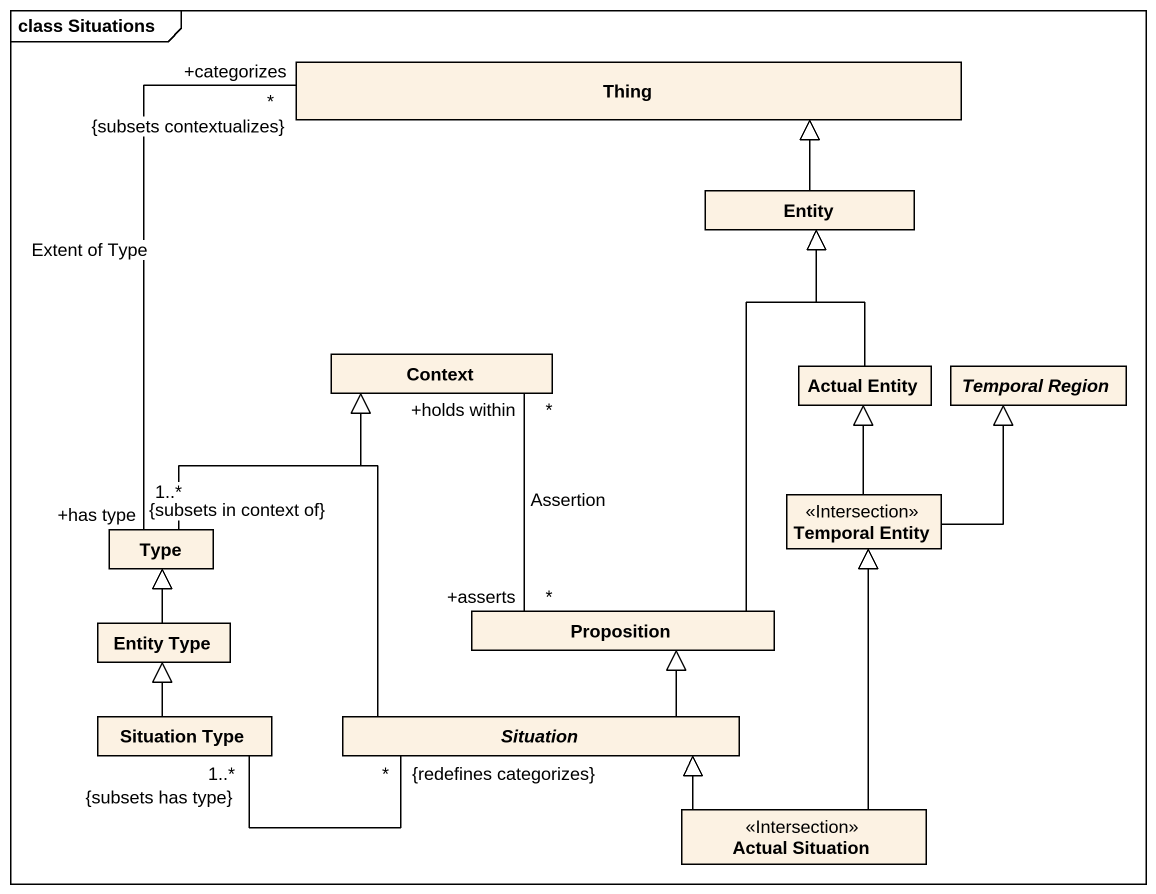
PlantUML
@startuml
mainframe class Situations
hide circle
hide empty members
class Thing
class "Entity" as Entity_
class Context
class "Actual Entity" as Actual_Entity
abstract class "Temporal Region" as Temporal_Region
class Type
class "Temporal Entity" as Temporal_Entity <<Intersection>>
class "Entity Type" as Entity_Type
class Proposition
class "Situation Type" as Situation_Type
abstract class Situation
class "Actual Situation" as Actual_Situation <<Intersection>>
Entity_ -up-|> Thing
Context "+holds within\n*" -- "+asserts\n*" Proposition : Assertion
Actual_Entity -up-|> Entity_
Type "+has type\n1..*\n{subsets in context of}" -up- "+categorizes\n*\n{subsets contextualizes}" Thing : Extent of Type
Type -up-|> Context
Temporal_Entity -up-|> Actual_Entity
Temporal_Entity -up-|> Temporal_Region
Entity_Type -up-|> Type
Proposition -up-|> Entity_
Situation_Type -up-|> Entity_Type
Situation_Type "1..*\n{subsets has type}" -right- "{redefines categorizes}\n*" Situation
Situation -up-|> Context
Situation -up-|> Proposition
Actual_Situation -up-|> Temporal_Entity
Actual_Situation -left-|> Situation
@enduml
